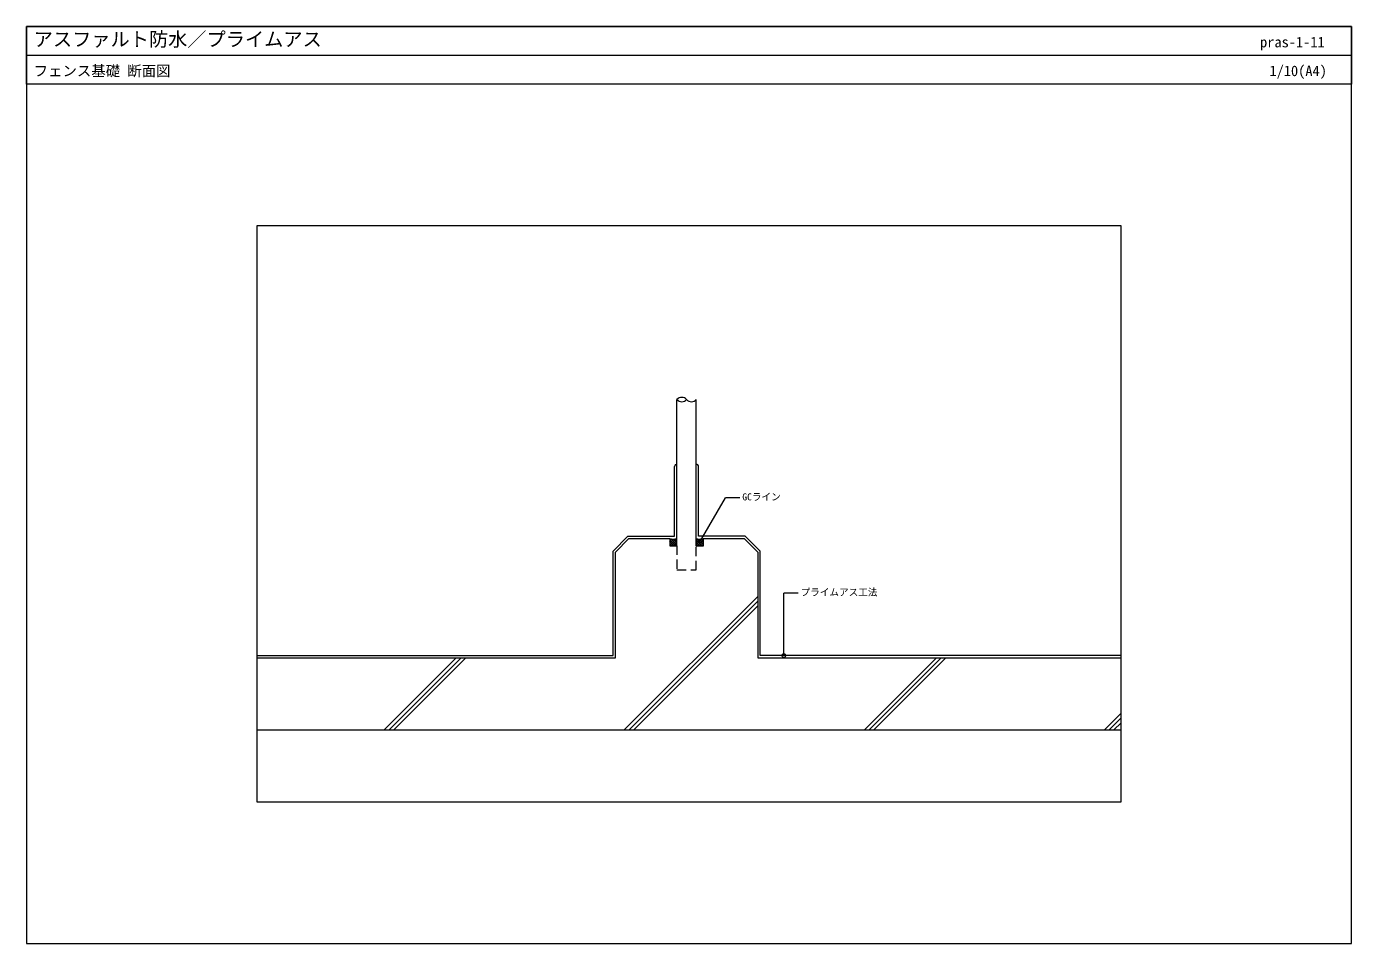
# Model space of a CAD drawing. Units: millimetres, scale not verified. Extents: x -1380 to 1380, y -955 to 955.
import ezdxf
from ezdxf.enums import TextEntityAlignment as Align

# ---------------------------------------------------------------- set-up
doc = ezdxf.new("R2010")
doc.units = ezdxf.units.MM
doc.header["$LTSCALE"] = 3
doc.linetypes.add('USER1', pattern=[9.525, 6.35, -3.175])
for name, color, linetype, lineweight in [('0-0_0', 7, 'Continuous', 18), ('0-1_WAKU', 7, 'Continuous', 18), ('0-2_KANAMONO', 4, 'Continuous', 18), ('0-3_KUTAI', 3, 'Continuous', 18), ('0-4_BOUSUI', 1, 'Continuous', 18), ('0-5_HATCH', 9, 'Continuous', 18), ('0-6_MOJI', 7, 'Continuous', 18)]:
    doc.layers.add(name, color=color, linetype=linetype, lineweight=lineweight)
doc.styles.add('ＭＳ ゴシック', font='')
doc.styles.get('ＭＳ ゴシック').set_extended_font_data('MS Gothic')

msp = doc.modelspace()

# ---------------------------------------------------------------- linework, layer by layer
at = {"layer": '0-0_0'}
msp.add_line((-1380, 895), (1380, 895), dxfattribs=at)
msp.add_lwpolyline([(-900, -660), (900, -660), (900, 540), (-900, 540)], close=True, dxfattribs=at)
at = {"layer": '0-1_WAKU'}
for points in [[(1380, 835), (-1380, 835), (-1380, 955), (1380, 955)], [(-1380, -955), (1380, -955), (1380, 955), (-1380, 955)]]:
    msp.add_lwpolyline(points, close=True, dxfattribs=at)
at = {"layer": '0-2_KANAMONO'}
for p, q in [((-25, -126.716), (-25, 177.938)), ((15, -126.716), (15, 177.938))]:
    msp.add_line(p, q, dxfattribs=at)
at = {"layer": '0-2_KANAMONO', "linetype": 'USER1'}
msp.add_lwpolyline([(-25, -126.716), (-25, -176.716), (15, -176.716), (15, -126.716)], dxfattribs=at)
at = {"layer": '0-2_KANAMONO'}
for centre, start, end in [((-15, 169.06), 41.59806, 138.40194), ((-15, 186.816), 221.59806, 318.40194), ((5, 186.816), 221.59806, 318.40194)]:
    msp.add_arc(centre, 13.372, start, end, dxfattribs=at)
at = {"layer": '0-3_KUTAI'}
msp.add_line((-900, -510), (900, -510), dxfattribs=at)
for points in [[(-900, -360), (-153.284, -360), (-153.284, -140), (-125, -111.716), (-40, -111.716), (-40, -126.716), (-25, -126.716)], [(15, -126.716), (30, -126.716), (30, -111.716), (115, -111.716), (143.284, -140), (143.284, -360), (900, -360)]]:
    msp.add_lwpolyline(points, dxfattribs=at)
at = {"layer": '0-4_BOUSUI'}
for points in [[(-900, -355), (-158.284, -355), (-158.284, -137.929), (-127.071, -106.716), (-30, -106.716), (-30, 38.284)], [(900, -355), (148.284, -355), (148.284, -137.929), (117.071, -106.716), (20, -106.716), (20, 38.284)]]:
    msp.add_lwpolyline(points, dxfattribs=at)
for centre, radius, start, end in [((-25, 38.284), 5, 90, 180), ((15, 38.284), 5, 0, 90), ((-32.5, -75.495), 36.989, 258.30135, 281.69865), ((22.5, -80.878), 31.736, 256.3304, 283.6696)]:
    msp.add_arc(centre, radius, start, end, dxfattribs=at)
at = {"layer": '0-5_HATCH'}
for p, q in [((-40, -126.61), (-25.132, -111.743)), ((-40, -113.14), (-38.803, -111.943)), ((-40, -117.63), (-34.783, -112.414)), ((-40, -122.12), (-30.298, -112.418)), ((-27.219, -126.716), (-40, -113.935)), ((-31.71, -126.716), (-40, -118.425)), ((-36.2, -126.716), (-40, -122.915)), ((-25, -124.445), (-37.27, -112.175)), ((-35.615, -126.716), (-25, -116.101)), ((-25, -119.955), (-32.471, -112.484)), ((-31.125, -126.716), (-25, -120.591)), ((-25, -115.465), (-28.228, -112.237)), ((-26.635, -126.716), (-25, -125.081)), ((15, -112.022), (15.247, -111.775)), ((15, -125.492), (28.438, -112.054)), ((15, -116.512), (19.082, -112.43)), ((15, -121.002), (23.4, -112.602)), ((26.662, -126.716), (15, -115.054)), ((22.172, -126.716), (15, -119.544)), ((17.682, -126.716), (15, -124.034)), ((30, -125.564), (16.474, -112.037)), ((18.266, -126.716), (30, -114.982)), ((30, -121.073), (21.526, -112.6)), ((22.757, -126.716), (30, -119.472)), ((30, -116.583), (25.854, -112.437)), ((27.247, -126.716), (30, -123.962)), ((30, -112.093), (29.695, -111.788)), ((-134.776, -510), (143.284, -231.94)), ((-124.776, -510), (143.284, -241.94)), ((-114.776, -510), (143.284, -251.94)), ((-634.776, -510), (-484.776, -360)), ((-624.776, -510), (-474.776, -360)), ((-614.776, -510), (-464.776, -360)), ((365.224, -510), (515.224, -360)), ((375.224, -510), (525.224, -360)), ((385.224, -510), (535.224, -360)), ((865.224, -510), (900, -475.224)), ((875.224, -510), (900, -485.224)), ((885.224, -510), (900, -495.224))]:
    msp.add_line(p, q, dxfattribs=at)
at = {"layer": '0-6_MOJI'}
for p, q in [((24.129, -116.456), (76.063, -26.504)), ((106.063, -26.504), (76.063, -26.504)), ((227.5, -225.096), (197.5, -225.096)), ((197.5, -355), (197.5, -225.096))]:
    msp.add_line(p, q, dxfattribs=at)
for centre in [(24.129, -116.456), (197.5, -355)]:
    msp.add_circle(centre, 4, dxfattribs=at)

# ---------------------------------------------------------------- texts
at = {"layer": '0-1_WAKU', "style": 'ＭＳ ゴシック'}
for s, height, p in [('アスファルト防水／プライムアス', 29.33, (-1365, 905)), ('pras-1-11', 21.99, (1189.569, 905)), ('フェンス基礎 断面図', 21.99, (-1365, 845)), ('1/10(A4)', 21.99, (1209.061, 845))]:
    msp.add_text(s, height=height, dxfattribs=at).set_placement(p, align=Align.BOTTOM_LEFT)
at = {"layer": '0-6_MOJI', "style": 'ＭＳ ゴシック'}
for s, p in [('GCライン', (111.063, -36.504)), ('プライムアス工法', (232.5, -235.096))]:
    msp.add_text(s, height=14.66, dxfattribs=at).set_placement(p, align=Align.BOTTOM_LEFT)

doc.saveas('drawing.dxf')
